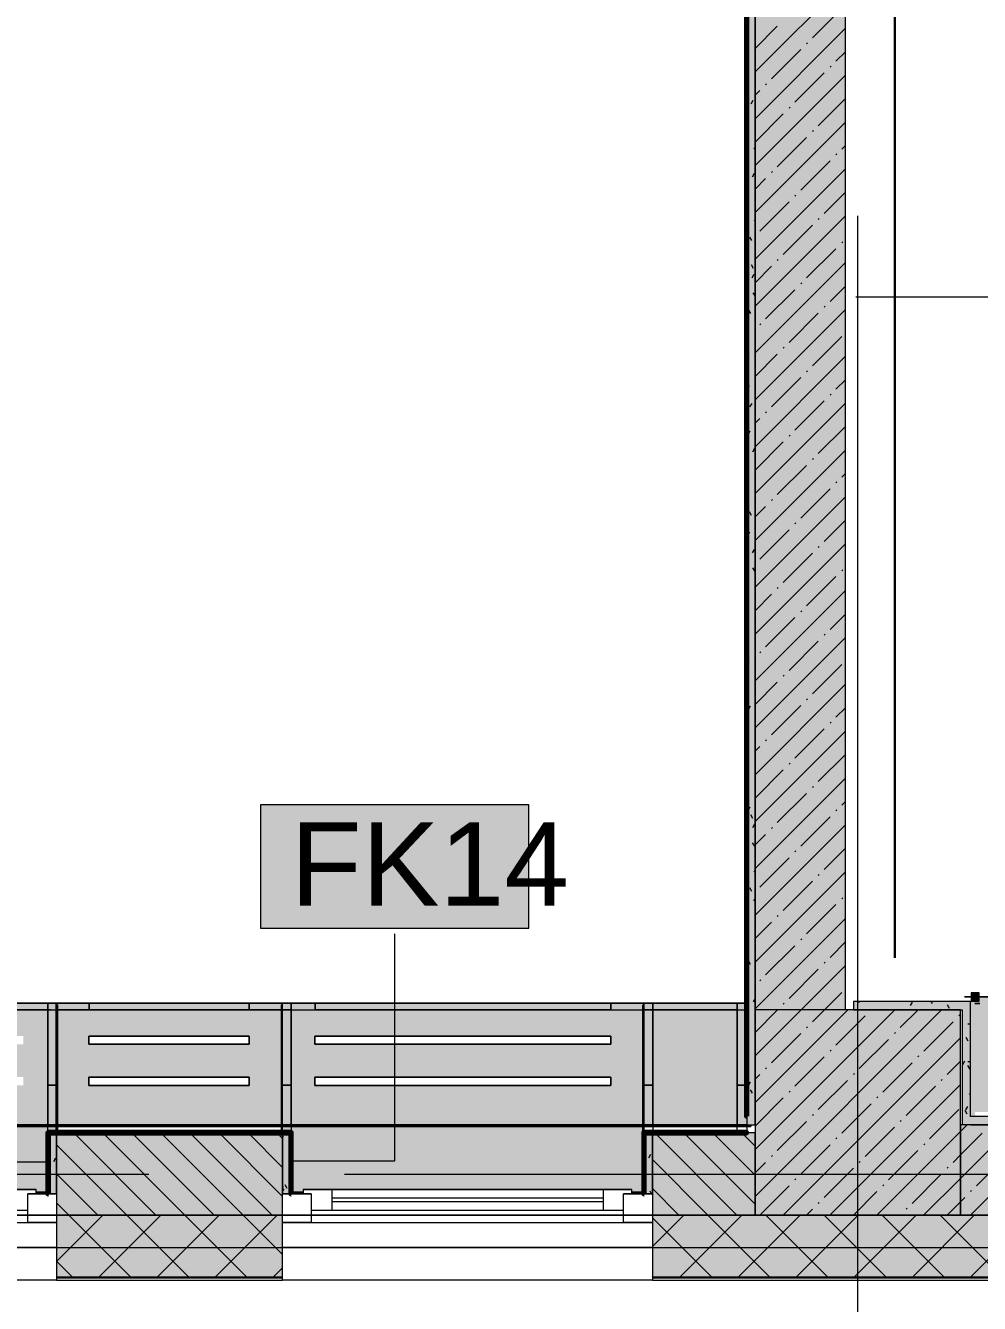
# Model space of a CAD drawing. Header units: millimetres. Extents: x -3817 to 677485, y -22715 to 103890.
# Drawn here: x 615820 to 618142, y 1562 to 4672 of the extents above; entities that cross this region are included whole.
import ezdxf

# ---------------------------------------------------------------- set-up
doc = ezdxf.new("R2010")
doc.units = ezdxf.units.MM
doc.layers.add('PDF _Геометрия', color=7, linetype='Continuous', true_color=0x1d1d1d)
doc.layers.add('PDF _Сплошная заливка', color=7, linetype='Continuous', true_color=0xffffff)
doc.layers.add('PDF _Текст', color=7, linetype='Continuous')
doc.styles.add('PDF GOST-Common', font='arial.ttf')

msp = doc.modelspace()

# ---------------------------------------------------------------- hatches: boundary and pattern name
at = {"layer": 'PDF _Сплошная заливка', "transparency": 33554559}
for points in [[(617595.5, 2276.9), (617815.5, 2276.9), (617815.5, 9256.9), (617595.5, 9256.9), (617595.5, 3178.4)], [(617595.5, 1776.9), (618095.5, 1776.9), (618095.5, 2276.9), (617595.5, 2276.9), (617595.5, 2241.5)], [(618099.8, 2276.9), (618119.8, 2276.9), (618119.8, 2296.9), (617835.5, 2296.9), (617835.5, 2276.9), (618095.5, 2276.9)]]:
    msp.add_hatch(color=256, dxfattribs=at).paths.add_polyline_path(points)
at = {"layer": 'PDF _Сплошная заливка', "true_color": 0xeae6de, "transparency": 33554559}
h = msp.add_hatch(color=254, dxfattribs=at)
h.paths.add_polyline_path([(618345.5, 2008), (618355.2, 2008), (618355.2, 2021.9), (618365.5, 2021.9), (618365.2, 2026.9), (618345.5, 2026.9), (618345.5, 2016.9)], flags=0)
h.paths.add_polyline_path([(618365.2, 2027.9), (618365.5, 2027.9), (618365.2, 2307.9), (618140.8, 2307.9), (618140.8, 2297.9), (618130.8, 2296.9), (618130.8, 2027.9), (618345.5, 2027.9)], flags=0)
h.paths.add_polyline_path([(618121.3, 2307.9), (618119.8, 2307.9), (618119.8, 2307.9)], flags=0)
h = msp.add_hatch(color=254, dxfattribs=at)
h.paths.add_polyline_path([(613814, 1992.9), (615894.2, 1992.9), (615894.2, 2292.8), (613814, 2292.8)], flags=0)
h.paths.add_polyline_path([(613894, 2092.8), (613894, 2112.8), (615814.4, 2112.8), (615814.4, 2092.8), (615259.2, 2092.8)], flags=0)
h.paths.add_polyline_path([(613894, 2192.8), (613894, 2212.8), (615814.4, 2212.8), (615814.4, 2192.8), (615259.2, 2192.8)], flags=0)
h = msp.add_hatch(color=254, dxfattribs=at)
h.paths.add_polyline_path([(615987.5, 1992.9), (616444.5, 1992.9), (616444.5, 2292.8), (615894.2, 2292.8), (615894.2, 1992.9)], flags=0)
h.paths.add_polyline_path([(616364.5, 2092.8), (615974.2, 2092.8), (615974.2, 2112.8), (616364.5, 2112.8)], flags=0)
h.paths.add_polyline_path([(615987.5, 2192.8), (615974.2, 2192.8), (615974.2, 2212.8), (616364.5, 2212.8), (616364.5, 2192.8)], flags=0)
h = msp.add_hatch(color=254, dxfattribs=at)
h.paths.add_polyline_path([(616444.2, 1992.9), (617324.5, 1992.9), (617324.5, 2292.8), (616444.2, 2292.8), (616444.2, 2241.5)], flags=0)
h.paths.add_polyline_path([(616715.9, 2092.8), (616524.2, 2092.8), (616524.2, 2112.8), (617244.7, 2112.8), (617244.7, 2092.8)], flags=0)
h.paths.add_polyline_path([(616524.2, 2192.8), (616524.2, 2212.8), (617244.7, 2212.8), (617244.7, 2192.8), (616715.9, 2192.8)], flags=0)
for points in [[(617444.2, 1992.9), (617585, 1992.9), (617585, 1996.9), (617575.5, 1996.9), (617574.5, 2292.8), (617324.8, 2292.8), (617324.8, 1992.9)], [(613816.5, 1832.9), (613845.5, 1832.9), (613845.5, 1838.9), (614645.5, 1838.9), (614645.5, 1832.9), (614675.5, 1832.9), (614675.5, 1838.9), (615845.5, 1838.9), (615845.5, 1832.9), (615874.5, 1832.9), (615875.5, 1977.9), (615894.2, 1977.9), (615894.2, 1992.9), (613814.2, 1992.9), (613815.5, 1976.9), (613816.5, 1976.9), (613816.5, 1838.9)], [(616466.5, 1832.9), (616495.5, 1832.9), (616495.5, 1838.9), (617295.5, 1838.9), (617295.5, 1832.9), (617324.5, 1832.9), (617324.5, 1992.9), (616444.5, 1992.9), (616445.5, 1977.9), (616466.5, 1976.9), (616466.5, 1838.9)]]:
    msp.add_hatch(color=254, dxfattribs=at).paths.add_polyline_path(points)
at = {"layer": 'PDF _Сплошная заливка', "transparency": 33554559}
h = msp.add_hatch(color=256, dxfattribs=at)
h.paths.add_polyline_path([(623999.5, 1776.9), (624045.5, 1776.9), (624045.5, 1996.9), (623745.5, 1996.9), (623745.5, 1776.9)], flags=0)
h.paths.add_polyline_path([(622845.5, 1776.9), (622845.5, 1996.9), (619245.5, 1996.9), (619245.5, 1776.9), (622542.8, 1776.9)], flags=0)
h.paths.add_polyline_path([(618095.5, 1776.9), (618345.5, 1776.9), (618345.5, 1996.9), (618095.5, 1996.9)], flags=0)
h = msp.add_hatch(color=256, dxfattribs=at)
h.paths.add_polyline_path([(620570.5, 1996.9), (620570.5, 2016.9), (619245.5, 2016.9), (619245.5, 1996.9), (619629.3, 1996.9)], flags=0)
h.paths.add_polyline_path([(618345.5, 1996.9), (618345.5, 2016.9), (618119.8, 2016.9), (618119.8, 1996.9), (618172.6, 1996.9)], flags=0)
h = msp.add_hatch(color=256, dxfattribs=at)
h.paths.add_polyline_path([(617595.5, 1776.9), (617595.5, 1976.9), (617345.5, 1976.9), (617345.5, 1776.9), (617444.2, 1776.9)], flags=0)
h.paths.add_polyline_path([(616445.5, 1776.9), (616445.5, 1976.9), (615895.5, 1976.9), (615895.5, 1776.9), (615987.5, 1776.9)], flags=0)
h.paths.add_polyline_path([(613795.5, 1776.9), (613795.5, 1976.9), (613595.5, 1975.7), (613595.5, 1776.9)], flags=0)
h.paths.add_polyline_path([(609432.3, 1776.9), (609995.5, 1776.9), (609995.5, 1976.9), (609215.5, 1976.9), (609215.5, 1776.9)], flags=0)
h.paths.add_polyline_path([(607695.5, 1776.9), (607695.5, 1976.9), (606945.5, 1976.9), (606945.5, 1776.9), (607247.2, 1776.9)], flags=0)
h.paths.add_polyline_path([(604845.5, 1776.9), (604845.5, 1976.9), (604595.5, 1976.8), (604595.5, 1776.9)], flags=0)
h.paths.add_polyline_path([(603195.5, 1776.9), (603195.5, 1976.9), (602445.5, 1976.9), (602445.5, 1776.9), (602877.1, 1776.9)], flags=0)
h.paths.add_polyline_path([(600345.5, 1776.9), (600345.5, 1976.9), (600095.5, 1975.1), (600095.5, 1776.9)], flags=0)
h.paths.add_polyline_path([(596321.9, 1776.9), (596495.5, 1776.9), (596495.5, 1976.9), (595595.5, 1976.9), (595595.5, 1777.8), (595095.5, 1777.8), (595095.5, 1976.9), (594845.5, 1976.9), (594845.5, 1776.9), (595595.5, 1776.9)], flags=0)
h.paths.add_polyline_path([(593325.5, 1776.9), (593945.5, 1776.9), (593945.5, 1976.9), (593325.5, 1976.9)], flags=0)
h = msp.add_hatch(color=256, dxfattribs=at)
h.paths.add_polyline_path([(627885.5, 1626.9), (627885.5, 1776.9), (623745.5, 1776.9), (623745.5, 1626.9), (625456.2, 1626.9)], flags=0)
h.paths.add_polyline_path([(622542.8, 1626.9), (622845.5, 1626.9), (622845.5, 1776.9), (619245.5, 1776.9), (619245.5, 1626.9), (621086, 1626.9)], flags=0)
h.paths.add_polyline_path([(618095.5, 1626.9), (618345.5, 1626.9), (618345.5, 1776.9), (617345.5, 1776.9), (617345.5, 1626.9), (617595.5, 1626.9)], flags=0)
h.paths.add_polyline_path([(615895.5, 1626.9), (616445.5, 1626.9), (616445.5, 1776.9), (615895.5, 1776.9)], flags=0)
h.paths.add_polyline_path([(613595.5, 1626.9), (613795.5, 1626.9), (613795.5, 1776.9), (613095.5, 1776.9), (613095.5, 1626.9)], flags=0)
h.paths.add_polyline_path([(609432.3, 1626.9), (609995.5, 1626.9), (609995.5, 1776.9), (608812.6, 1776.9), (608812.6, 1626.9)], flags=0)

# ---------------------------------------------------------------- linework, layer by layer
at = {"layer": 'PDF _Геометрия', "color": 9, "lineweight": 9, "true_color": 0xc0c0c0}
for points in [[(617815.5, 2276.9), (617815.5, 9256.9), (617595.5, 9256.9), (617595.5, 9026.9), (616495.5, 9026.9), (616495.5, 9556.9), (617595.5, 9556.9), (617595.5, 9776.9), (618065.5, 9776.9)], [(618345.5, 2008), (618345.5, 1996.9), (618345.5, 2016.9), (618119.8, 2016.9), (618119.8, 2276.9), (618119.8, 2296.9), (617835.5, 2296.9), (617835.5, 2276.9), (618099.8, 2276.9), (618099.8, 1996.9), (618095.5, 1996.9), (618095.5, 1776.9), (617815.5, 1776.9)], [(617585, 1996.9), (617595.5, 1996.9), (617595.5, 1976.9), (617345.5, 1976.9), (617345.5, 1776.9), (617345.5, 1618.9), (618345.5, 1618.9)], [(617575.5, 2017.4), (617575.5, 1996.9), (617595.5, 1996.9)], [(615895.5, 1776.9), (613795.5, 1776.9)], [(617345.5, 1776.9), (616445.5, 1776.9)]]:
    msp.add_lwpolyline(points, dxfattribs=at)
at = {"layer": 'PDF _Геометрия', "color": 231, "lineweight": 70, "true_color": 0xff80c0}
msp.add_lwpolyline([(616394.5, 9535.9), (616394.5, 8926.9), (616394.5, 8925.9), (617574.5, 8925.9), (617574.5, 2017.4), (617575.5, 2017.4)], dxfattribs=at)
at = {"layer": 'PDF _Геометрия', "color": 231, "lineweight": 30, "true_color": 0xff80c0}
msp.add_lwpolyline([(619245.5, 2121.9), (620450.5, 2121.9), (620450.5, 5516.9), (619145.5, 5516.9), (619145.5, 9436.9), (618215.5, 9436.9), (618215.5, 9156.9), (617935.5, 9156.9), (617935.5, 2403.4)], dxfattribs=at)
at = {"layer": 'PDF _Геометрия', "color": 7, "lineweight": 9}
for points in [[(617595.5, 9026.9), (617595.5, 8946.9), (617595.5, 1996.9), (617595.5, 8946.9), (617575.5, 8946.9)], [(617575.5, 8925.9), (617575.5, 2017.4)], [(617841, 4011.8), (618872.1, 4011.8)], [(616470.5, 1909.2), (616718.4, 1909.2), (616718.4, 2461.3)], [(615872.1, 1905.8), (615240.6, 1905.8), (615240.6, 2418.3)], [(618119.8, 1996.9), (618345.5, 1996.9), (618119.8, 1996.9), (618099.8, 1996.9)], [(617815.5, 1776.9), (617345.5, 1776.9), (617595.5, 1776.9), (617595.5, 1976.9)], [(615895.5, 1697.9), (616445.5, 1697.9)], [(617345.5, 1697.9), (618345.5, 1697.9)], [(615895.5, 1626.9), (616445.5, 1626.9)], [(615895.5, 1623.9), (616445.5, 1623.9)], [(617345.5, 1626.9), (618345.5, 1626.9)], [(617345.5, 1623.9), (618345.5, 1623.9)]]:
    msp.add_lwpolyline(points, dxfattribs=at)
at = {"layer": 'PDF _Геометрия', "color": 231, "lineweight": 9, "true_color": 0xff80c0}
msp.add_lwpolyline([(617575.5, 2017.4), (617575.5, 8925.9), (617575.5, 8926.9)], dxfattribs=at)
at = {"layer": 'PDF _Геометрия', "lineweight": 9}
for points in [[(617595.5, 4559.8), (617815.5, 4779.8)], [(617735.3, 4642.6), (617806.6, 4713.8)], [(617595.5, 4616.8), (617649.7, 4671.1)], [(617595.5, 4445.7), (617815.5, 4665.7)], [(617635.5, 4542.8), (617706.8, 4614)], [(617721, 4628.3), (617723.4, 4630.7)], [(617792.3, 4585.5), (617815.5, 4608.7)], [(617778, 4571.3), (617780.4, 4573.6)], [(617595.5, 4331.7), (617815.5, 4551.7)], [(617692.5, 4485.7), (617763.8, 4557)], [(617595.5, 4502.7), (617607, 4514.2)], [(617621.2, 4528.5), (617623.6, 4530.9)], [(617749.5, 4428.7), (617815.5, 4494.6)], [(617595.5, 4388.7), (617664, 4457.2)], [(617678.2, 4471.5), (617680.6, 4473.8)], [(617595.5, 4217.6), (617815.5, 4437.6)], [(617649.7, 4328.9), (617721, 4400.2)], [(617735.3, 4414.5), (617737.6, 4416.8)], [(617792.3, 4357.4), (617794.7, 4359.8)], [(617806.6, 4371.7), (617815.5, 4380.6)], [(617706.8, 4271.9), (617778, 4343.2)], [(617595.5, 4103.6), (617815.5, 4323.6)], [(617595.5, 4274.6), (617621.2, 4300.4)], [(617635.5, 4314.7), (617637.8, 4317)], [(617763.8, 4214.9), (617815.5, 4266.5)], [(617607, 4172.1), (617678.2, 4243.4)], [(617692.5, 4257.6), (617694.9, 4260)], [(617595.5, 3989.5), (617815.5, 4209.5)], [(617749.5, 4200.6), (617751.9, 4203)], [(617664, 4115.1), (617735.3, 4186.4)], [(617806.6, 4143.6), (617808.9, 4146)], [(617721, 4058), (617792.3, 4129.3)], [(617595.5, 3875.5), (617815.5, 4095.5)], [(617595.5, 4046.5), (617635.5, 4086.6)], [(617649.7, 4100.8), (617652.1, 4103.2)], [(617706.8, 4043.8), (617709.1, 4046.2)], [(617621.2, 3958.3), (617692.5, 4029.5)], [(617778, 4001), (617815.5, 4038.4)], [(617763.8, 3986.8), (617766.2, 3989.1)], [(617595.5, 3761.4), (617815.5, 3981.4)], [(617678.2, 3901.2), (617749.5, 3972.5)], [(617607, 3944), (617609.3, 3946.4)], [(617664, 3887), (617666.4, 3889.3)], [(617735.3, 3844.2), (617806.6, 3915.5)], [(617595.5, 3818.4), (617649.7, 3872.7)], [(617595.5, 3647.4), (617815.5, 3867.4)], [(617721, 3830), (617723.4, 3832.3)], [(617635.5, 3744.4), (617706.8, 3815.7)], [(617792.3, 3787.2), (617815.5, 3810.3)], [(617778, 3772.9), (617780.4, 3775.3)], [(617595.5, 3533.3), (617815.5, 3753.3)], [(617692.5, 3687.4), (617763.8, 3758.7)], [(617595.5, 3704.4), (617607, 3715.9)], [(617621.2, 3730.2), (617623.6, 3732.5)], [(617678.2, 3673.1), (617680.6, 3675.5)], [(617749.5, 3630.4), (617815.5, 3696.3)], [(617595.5, 3590.4), (617664, 3658.9)], [(617595.5, 3419.3), (617815.5, 3639.3)], [(617735.3, 3616.1), (617737.6, 3618.5)], [(617649.7, 3530.6), (617721, 3601.9)], [(617806.6, 3573.3), (617815.5, 3582.3)], [(617792.3, 3559.1), (617794.7, 3561.5)], [(617595.5, 3305.2), (617815.5, 3525.2)], [(617635.5, 3516.3), (617637.8, 3518.7)], [(617706.8, 3473.5), (617778, 3544.8)], [(617595.5, 3476.3), (617621.2, 3502.1)], [(617692.5, 3459.3), (617694.9, 3461.7)], [(617763.8, 3416.5), (617815.5, 3468.2)], [(617607, 3373.8), (617678.2, 3445)], [(617595.5, 3191.2), (617815.5, 3411.2)], [(617749.5, 3402.3), (617751.9, 3404.6)], [(617664, 3316.7), (617735.3, 3388)], [(617721, 3259.7), (617792.3, 3331)], [(617806.6, 3345.2), (617808.9, 3347.6)], [(617649.7, 3302.5), (617652.1, 3304.8)], [(617595.5, 3077.1), (617815.5, 3297.1)], [(617595.5, 3248.2), (617635.5, 3288.2)], [(617706.8, 3245.4), (617709.1, 3247.8)], [(617778, 3202.7), (617815.5, 3240.1)], [(617621.2, 3159.9), (617692.5, 3231.2)], [(617595.5, 2963.1), (617815.5, 3183.1)], [(617678.2, 3102.9), (617749.5, 3174.2)], [(617763.8, 3188.4), (617766.2, 3190.8)], [(617607, 3145.7), (617609.3, 3148)], [(617735.3, 3045.9), (617806.6, 3117.1)], [(617664, 3088.6), (617666.4, 3091)], [(617595.5, 3020.1), (617649.7, 3074.4)], [(617595.5, 2849), (617815.5, 3069)], [(617635.5, 2946.1), (617706.8, 3017.3)], [(617721, 3031.6), (617723.4, 3034)], [(617792.3, 2988.8), (617815.5, 3012)], [(617595.5, 2735), (617815.5, 2955)], [(617692.5, 2889), (617763.8, 2960.3)], [(617778, 2974.6), (617780.4, 2977)], [(617621.2, 2931.8), (617623.6, 2934.2)], [(617595.5, 2906.1), (617607, 2917.6)], [(617749.5, 2832), (617815.5, 2898)], [(617678.2, 2874.8), (617680.6, 2877.2)], [(617595.5, 2792), (617664, 2860.5)], [(617595.5, 2620.9), (617815.5, 2840.9)], [(617649.7, 2732.2), (617721, 2803.5)], [(617735.3, 2817.8), (617737.6, 2820.1)], [(617806.6, 2775), (617815.5, 2783.9)], [(617706.8, 2675.2), (617778, 2746.5)], [(617792.3, 2760.7), (617794.7, 2763.1)], [(617595.5, 2506.9), (617815.5, 2726.9)], [(617635.5, 2718), (617637.8, 2720.3)], [(617595.5, 2678), (617621.2, 2703.7)], [(617607, 2575.4), (617678.2, 2646.7)], [(617692.5, 2660.9), (617694.9, 2663.3)], [(617763.8, 2618.2), (617815.5, 2669.9)], [(617595.5, 2392.8), (617815.5, 2612.8)], [(617664, 2518.4), (617735.3, 2589.7)], [(617749.5, 2603.9), (617751.9, 2606.3)], [(617721, 2461.4), (617792.3, 2532.6)], [(617806.6, 2546.9), (617808.9, 2549.3)], [(617595.5, 2278.8), (617815.5, 2498.8)], [(617595.5, 2449.9), (617635.5, 2489.9)], [(617649.7, 2504.1), (617652.1, 2506.5)], [(617621.2, 2361.6), (617692.5, 2432.8)], [(617706.8, 2447.1), (617709.1, 2449.5)], [(617778, 2404.3), (617815.5, 2441.8)], [(617595.5, 2164.7), (617707.6, 2276.9), (617815.5, 2384.7)], [(617678.2, 2304.5), (617749.5, 2375.8)], [(617763.8, 2390.1), (617766.2, 2392.5)], [(617607, 2347.3), (617609.3, 2349.7)], [(617735.3, 2247.5), (617764.6, 2276.9), (617806.6, 2318.8)], [(617595.5, 2050.7), (617821.6, 2276.9)], [(617595.5, 1936.6), (617935.7, 2276.9)], [(617595.5, 1822.6), (618049.7, 2276.9)], [(617595.5, 2221.8), (617649.7, 2276)], [(617664, 2290.3), (617666.4, 2292.7)], [(617877.8, 2276), (617878.7, 2276.9)], [(617949.1, 2233.3), (617992.7, 2276.9)], [(617792.3, 2190.5), (617863.6, 2261.8)], [(618006.1, 2176.2), (618077.4, 2247.5)], [(618091.7, 2261.8), (618094, 2264.1)], [(617635.5, 2147.7), (617706.8, 2219)], [(617663.8, 1776.9), (618095.5, 2208.5)], [(617721, 2233.3), (617723.4, 2235.6)], [(617934.9, 2219), (617937.2, 2221.4)], [(617778, 2176.2), (617780.4, 2178.6)], [(617849.3, 2133.5), (617920.6, 2204.7)], [(617692.5, 2090.7), (617763.8, 2162)], [(617906.3, 2076.4), (617977.6, 2147.7)], [(617991.9, 2162), (617994.3, 2164.4)], [(618063.2, 2119.2), (618095.5, 2151.5)], [(617595.5, 2107.7), (617607, 2119.2)], [(617621.2, 2133.5), (617623.6, 2135.8)], [(617835.1, 2119.2), (617837.4, 2121.6)], [(617749.5, 2033.7), (617820.8, 2105)], [(617777.8, 1776.9), (618095.5, 2094.5)], [(617963.4, 2019.4), (618034.6, 2090.7)], [(618048.9, 2105), (618051.3, 2107.3)], [(617595.5, 1993.7), (617664, 2062.2)], [(617678.2, 2076.4), (617680.6, 2078.8)], [(617892.1, 2062.2), (617894.5, 2064.6)], [(617806.6, 1976.7), (617877.8, 2047.9)], [(618020.4, 1962.4), (618091.7, 2033.7)], [(617649.7, 1933.9), (617721, 2005.2)], [(617735.3, 2019.4), (617737.6, 2021.8)], [(617863.6, 1919.6), (617934.9, 1990.9)], [(617891.9, 1776.9), (618095.5, 1980.4), (618111.9, 1996.9)], [(617949.1, 2005.2), (617951.5, 2007.5)], [(618005.9, 1776.9), (618095.5, 1866.4), (618225.9, 1996.9)], [(618120, 1776.9), (618340, 1996.9)], [(616137.2, 1776.9), (615937.2, 1976.9)], [(616357.9, 1626.9), (616207.9, 1776.9), (616007.9, 1976.9)], [(616278.6, 1776.9), (616078.6, 1976.9)], [(616445.5, 1680.7), (616349.3, 1776.9), (616149.3, 1976.9)], [(616420, 1776.9), (616220, 1976.9)], [(616445.5, 1822.2), (616290.8, 1976.9)], [(616445.5, 1892.9), (616361.5, 1976.9)], [(616445.5, 1963.6), (616432.2, 1976.9)], [(617551.4, 1776.9), (617351.4, 1976.9)], [(617595.5, 1803.5), (617422.1, 1976.9)], [(617595.5, 1874.2), (617492.8, 1976.9)], [(617595.5, 1944.9), (617563.5, 1976.9)], [(617792.3, 1962.4), (617794.7, 1964.8)], [(618077.4, 1905.4), (618095.5, 1923.4), (618148.7, 1976.7)], [(616216.5, 1626.9), (616066.5, 1776.9), (615895.5, 1947.9)], [(617706.8, 1876.9), (617778, 1948.1)], [(617920.6, 1862.6), (617991.9, 1933.9)], [(618006.1, 1948.1), (618008.5, 1950.5)], [(617630.7, 1626.9), (617480.7, 1776.9), (617345.5, 1912.1)], [(617595.5, 1879.6), (617621.2, 1905.4)], [(617635.5, 1919.6), (617637.8, 1922)], [(617849.3, 1905.4), (617851.7, 1907.7)], [(618134.4, 1848.3), (618205.7, 1919.6)], [(615995.8, 1776.9), (615895.5, 1877.2)], [(617763.8, 1819.8), (617835.1, 1891.1)], [(617977.6, 1805.6), (618048.9, 1876.9)], [(618063.2, 1891.1), (618065.5, 1893.5)], [(617410, 1776.9), (617345.5, 1841.4)], [(617607, 1777.1), (617678.2, 1848.3)], [(617692.5, 1862.6), (617694.9, 1865)], [(617906.3, 1848.3), (617908.7, 1850.7)], [(618120.2, 1834.1), (618122.6, 1836.5)], [(616075.1, 1626.9), (615925.1, 1776.9), (615895.5, 1806.5)], [(617749.5, 1805.6), (617751.9, 1807.9)], [(617834.9, 1776.9), (617892.1, 1834.1)], [(618063, 1776.9), (618095.5, 1809.4), (618105.9, 1819.8)], [(615895.5, 1664.4), (616007.9, 1776.9)], [(615999.3, 1626.9), (616149.3, 1776.9)], [(616140.8, 1626.9), (616290.8, 1776.9)], [(616282.2, 1626.9), (616432.2, 1776.9)], [(617345.5, 1700.2), (617422.1, 1776.9)], [(617413.5, 1626.9), (617563.5, 1776.9)], [(617555, 1626.9), (617705, 1776.9)], [(617772.1, 1626.9), (617622.1, 1776.9)], [(617696.4, 1626.9), (617846.4, 1776.9)], [(617720.8, 1776.9), (617735.3, 1791.3)], [(617913.5, 1626.9), (617763.5, 1776.9)], [(617837.8, 1626.9), (617987.8, 1776.9)], [(618055, 1626.9), (617905, 1776.9)], [(617948.9, 1776.9), (617949.1, 1777.1)], [(617963.4, 1791.3), (617965.7, 1793.7)], [(617979.2, 1626.9), (618129.2, 1776.9)], [(618196.4, 1626.9), (618046.4, 1776.9)], [(618120.7, 1626.9), (618270.7, 1776.9)], [(617489.3, 1626.9), (617345.5, 1770.7)], [(615933.7, 1626.9), (615895.5, 1665)], [(616423.6, 1626.9), (616445.5, 1648.7)], [(617347.9, 1626.9), (617345.5, 1629.3)]]:
    msp.add_lwpolyline(points, dxfattribs=at)
at = {"layer": 'PDF _Геометрия', "color": 253, "lineweight": 9, "true_color": 0x9b9b9b}
for points in [[(617578.7, 4530.8), (617575.5, 4536.5)], [(617579.4, 4531.6), (617575.5, 4524.8)], [(617590.5, 4490), (617585.5, 4481.3)], [(617595.5, 4376.6), (617592.6, 4371.6)], [(617593.5, 4312.3), (617588.5, 4303.6)], [(617595.5, 4197), (617594.1, 4199.4)], [(617588, 4149), (617583, 4157.7)], [(617592.1, 4081), (617587, 4089.7)], [(617592.4, 4066.6), (617587.4, 4057.9)], [(617595.5, 4014.2), (617591.1, 4021.7)], [(617585, 3971.3), (617580, 3980)], [(617577.9, 3861.7), (617575.5, 3865.9)], [(617580.2, 3862.5), (617575.5, 3854.3)], [(617582, 3793.6), (617577, 3802.3)], [(617587.3, 3752.8), (617582.2, 3744.1)], [(617583.2, 3684.8), (617578.2, 3676.1)], [(617594.3, 3643.1), (617589.3, 3634.4)], [(617587.2, 3479.9), (617582.2, 3488.6)], [(617582.1, 3439), (617577.1, 3430.3)], [(617593.2, 3397.4), (617588.2, 3388.7)], [(617595.4, 3343.8), (617590.3, 3352.5)], [(617576.9, 3125.3), (617575.5, 3122.8)], [(617581.2, 3124.5), (617576.2, 3133.2)], [(617584, 3015.6), (617579, 3006.9)], [(617582.9, 2769.9), (617577.9, 2761.1)], [(617590.5, 2742.7), (617585.4, 2751.4)], [(617594, 2728.2), (617589, 2719.5)], [(617594.6, 2674.6), (617589.5, 2683.3)], [(617595.5, 2612.1), (617593.6, 2615.3)], [(617587.5, 2565), (617582.4, 2573.7)], [(617576.3, 2523.3), (617575.5, 2524.8)], [(617595.5, 2547.8), (617592, 2541.8)], [(617580.4, 2455.3), (617575.5, 2463.8)], [(617584.5, 2387.2), (617579.5, 2396)], [(617595.5, 2304), (617590.9, 2296.1)], [(617849.5, 2293.9), (617847.8, 2296.9)], [(617977.7, 2295.5), (617972.7, 2286.8)], [(618027.3, 2290.9), (618023.8, 2296.9)], [(618068.9, 2279.8), (618063.9, 2288.5)], [(618113.7, 2242.6), (618119.8, 2242.6)], [(618114.6, 2200.6), (618109.6, 2209.3)], [(618105.6, 2151.3), (618100.6, 2142.6)], [(618113.7, 2151.2), (618119.8, 2151.2)], [(618118.7, 2132.5), (618113.7, 2141.3)], [(617583.7, 2100.7), (617578.7, 2092)], [(617589.7, 2073.5), (617584.6, 2082.2)], [(618119.8, 2069.7), (618117.7, 2073.2)], [(618111.6, 2022.9), (618106.6, 2031.6)], [(618112.7, 2041.6), (618107.7, 2032.9)], [(615893.2, 1976.9), (615892, 1974.7)], [(616445.5, 1968.3), (616447.4, 1968.3)], [(617329.8, 1965.7), (617325.5, 1958.2)], [(617325.5, 1937.8), (617331.3, 1937.8)], [(615892.9, 1915.4), (615887.9, 1906.7)], [(617340.9, 1924.1), (617335.9, 1915.4)], [(615888.7, 1876.9), (615895.5, 1876.9)], [(617325.5, 1876.9), (617331.3, 1876.9)], [(616445.5, 1846.4), (616447.4, 1846.4)], [(616448.3, 1841.1), (616445.5, 1836.1)], [(616456.5, 1841.6), (616451.5, 1850.3)], [(617343.8, 1828.9), (617340, 1835.4)]]:
    msp.add_lwpolyline(points, dxfattribs=at)
at = {"layer": 'PDF _Геометрия', "color": 253, "lineweight": 9, "true_color": 0xaaaaaa}
for points in [[(617845.5, -219.5), (617845.5, 2280.5), (617845.5, 4208.9)], [(615485.2, 1876.9), (616120.2, 1876.9)], [(616596.4, 1876.9), (618183.9, 1876.9)], [(615895.5, 1828.9), (615825.5, 1828.9)], [(616515.5, 1828.9), (616445.5, 1828.9)], [(616565.5, 1818.9), (617225.5, 1818.9)], [(617225.5, 1808.9), (616565.5, 1808.9)], [(617345.5, 1828.9), (617275.5, 1828.9)], [(613795.5, 1758.9), (615895.5, 1758.9)], [(616445.5, 1758.9), (617345.5, 1758.9)]]:
    msp.add_lwpolyline(points, dxfattribs=at)
at = {"layer": 'PDF _Геометрия', "color": 7, "lineweight": 9}
for points in [[(617045, 2775.2), (616391.8, 2775.2), (616391.8, 2475.2), (617045, 2475.2)], [(618095.5, 2276.9), (617595.5, 2276.9), (617595.5, 1776.9), (618095.5, 1776.9)], [(615895.5, 1776.9), (616445.5, 1776.9)], [(618345.5, 1776.9), (618095.5, 1776.9)]]:
    msp.add_lwpolyline(points, close=True, dxfattribs=at)
at = {"layer": 'PDF _Геометрия', "color": 8, "lineweight": 9, "true_color": 0x808080}
for points in [[(618121.3, 2307.9), (618105.2, 2307.9), (618121.3, 2307.9)], [(618140.8, 2307.9), (618365.5, 2307.9), (618140.8, 2307.9)], [(613814, 2292.8), (615894.2, 2292.8), (616444.5, 2292.8)], [(613816.5, 2292.8), (615873.8, 2292.8), (613816.5, 2292.8)], [(615897.8, 2292.8), (616442.6, 2292.8), (615897.8, 2292.8)], [(615974.5, 2292.8), (616364.5, 2292.8), (615974.5, 2292.8)], [(617324.5, 1832.9), (617295.5, 1832.9), (617324.5, 1832.9), (617324.5, 1992.9), (617324.5, 2292.8), (616444.2, 2292.8)], [(616466.6, 2292.8), (617322.6, 2292.8), (616466.6, 2292.8)], [(616524.5, 2292.8), (617244.1, 2292.8), (616524.5, 2292.8)], [(617574.5, 2292.8), (617324.8, 2292.8), (617574.5, 2292.8)], [(617346.6, 2292.8), (617551.6, 2292.8), (617346.6, 2292.8)], [(613814.2, 1976.9), (613814.2, 1992.9), (615894.2, 1992.9), (615894.2, 1977.9), (615894.2, 1992.9)], [(615897.8, 1992.9), (615897.8, 1977.9)], [(616442.6, 1977.9), (616442.6, 1992.9)], [(616444.5, 1992.9), (616444.5, 1977.9), (616444.5, 1992.9), (617324.5, 1992.9), (617324.5, 1977.9)], [(617346.6, 1992.9), (617346.6, 1977.9)], [(617551.6, 1977.9), (617551.6, 1992.9)], [(617575.6, 1992.9), (617575.6, 1976.9)]]:
    msp.add_lwpolyline(points, dxfattribs=at)
for points in [[(618105.5, 2307.9), (618121.3, 2307.9)], [(618365.5, 2307.9), (618140.8, 2307.9)], [(613814, 2292.8), (613814, 1992.9), (615894.2, 1992.9), (615894.2, 2292.8)], [(615897.8, 2292.9), (615873.8, 2292.9)], [(615897.8, 2292.9), (615873.8, 2292.9)], [(615894.2, 2292.8), (615894.2, 1992.9), (616444.5, 1992.9), (616444.5, 2292.8)], [(616466.6, 2292.9), (616442.6, 2292.9)], [(616466.6, 2292.9), (616442.6, 2292.9)], [(616444.2, 2292.8), (616444.2, 1992.9), (617324.5, 1992.9), (617324.5, 2292.8)], [(617346.6, 2292.9), (617322.6, 2292.9)], [(617346.6, 2292.9), (617322.6, 2292.9)], [(617324.8, 2292.8), (617324.8, 1992.9), (617585, 1992.9), (617585, 1996.9), (617585, 1992.9), (617324.8, 1992.9)], [(617574.5, 2292.9), (617551.6, 2292.9)], [(617574.5, 2292.9), (617551.6, 2292.9)], [(615974.2, 2192.8), (615974.2, 2212.8), (616364.5, 2212.8), (616364.5, 2192.8)], [(615974.2, 2192.8), (616364.5, 2192.8), (616364.5, 2212.8), (615974.2, 2212.8)], [(616524.2, 2192.8), (616524.2, 2212.8), (617244.7, 2212.8), (617244.7, 2192.8)], [(616524.2, 2192.8), (617244.7, 2192.8), (617244.7, 2212.8), (616524.2, 2212.8)], [(615974.2, 2092.8), (615974.2, 2112.8), (616364.5, 2112.8), (616364.5, 2092.8)], [(615974.2, 2092.8), (616364.5, 2092.8), (616364.5, 2112.8), (615974.2, 2112.8)], [(616524.2, 2092.8), (616524.2, 2112.8), (617244.7, 2112.8), (617244.7, 2092.8)], [(616524.2, 2092.8), (617244.7, 2092.8), (617244.7, 2112.8), (616524.2, 2112.8)], [(615874.5, 1832.9), (615845.5, 1832.9)], [(616495.5, 1832.9), (616466.5, 1832.9)]]:
    msp.add_lwpolyline(points, close=True, dxfattribs=at)
at = {"layer": 'PDF _Геометрия', "color": 7, "lineweight": 20}
msp.add_lwpolyline([(618121.3, 2297.9), (618140.8, 2297.9), (618140.8, 2317.9), (618121.3, 2317.9)], close=True, dxfattribs=at)
at = {"layer": 'PDF _Геометрия', "color": 253, "lineweight": 9, "true_color": 0xaba79f}
for points in [[(613816.5, 1996.9), (613816.5, 2276.8), (615873.8, 2276.8), (615873.8, 1996.9)], [(615873.8, 2276.8), (613816.5, 2276.8)], [(615873.8, 1993.9), (615873.8, 2292)], [(615873.8, 2276.8), (615873.8, 2092.9), (615873.8, 2276.8)], [(615897.8, 2292.2), (615897.8, 2289.2)], [(615897.8, 2288.3), (615897.8, 1998.2), (615897.8, 2276.8)], [(616442.6, 2276.8), (615897.8, 2276.8), (616442.6, 2276.8)], [(615897.8, 2276.8), (615897.8, 2092.9), (615897.8, 2276.8)], [(616364.5, 2276.8), (615974.5, 2276.8), (616364.5, 2276.8)], [(616442.6, 1995.7), (616442.6, 2288.5)], [(616442.6, 2276.8), (616442.6, 2092.9), (616442.6, 2276.8)], [(616442.6, 2276.8), (616442.6, 1996.9)], [(616444.2, 1993.2), (616444.2, 2292.3)], [(616444.5, 2292.3), (616444.5, 2241.5)], [(616466.6, 2292.8), (616466.6, 2242.5), (616466.6, 2276.8), (617322.6, 2276.8), (617322.6, 1996.9)], [(616466.6, 2276.8), (617322.6, 2276.8)], [(617322.6, 1995.7), (617322.6, 2288.5)], [(617322.6, 2276.8), (617322.6, 2092.9), (617322.6, 2276.8)], [(617346.6, 2292.8), (617346.6, 1992.9)], [(617551.6, 2276.8), (617346.6, 2276.8), (617551.6, 2276.8)], [(617346.6, 1996.9), (617346.6, 2276.8)], [(617346.6, 2276.8), (617346.6, 2092.9), (617346.6, 2276.8)], [(617551.6, 1992.9), (617551.6, 2292.8)], [(617551.6, 2276.8), (617551.6, 2092.9), (617551.6, 2276.8)], [(617551.6, 2276.8), (617551.6, 1996.9)], [(616466.6, 1996.9), (616466.6, 2241.5), (616466.6, 1952.9)], [(616466.6, 2241.5), (616466.6, 2092.9), (616466.6, 2241.5)], [(616444.2, 1992.9), (615894.2, 1992.9), (613816.5, 1992.9), (615894.2, 1992.9)], [(615873.8, 1952.9), (615873.8, 1992.9)], [(615897.8, 1997.3), (615897.8, 1993.6)], [(616442.6, 1992.9), (616442.6, 1995.2)], [(617322.6, 1993.1), (617322.6, 1995.2)], [(617322.6, 1952.9), (617322.6, 1992.9)], [(617575.6, 1996.9), (617575.6, 1992.9)], [(617324.5, 1976.9), (617324.5, 1832.9)]]:
    msp.add_lwpolyline(points, dxfattribs=at)
at = {"layer": 'PDF _Геометрия', "color": 254, "lineweight": 9, "true_color": 0xdfdfdf}
for points in [[(615894.2, 2292.8), (615873.8, 2292.8)], [(615897.8, 2292.8), (615894.5, 2292.8)], [(616466.6, 2292.8), (616444.5, 2292.8)], [(617324.5, 2276.8), (617324.5, 2292.8)], [(617346.6, 2292.8), (617325, 2292.8)], [(617574.5, 2292.8), (617551.6, 2292.8)]]:
    msp.add_lwpolyline(points, dxfattribs=at)
at = {"layer": 'PDF _Геометрия', "color": 9, "lineweight": 9, "true_color": 0xbfbfbf}
for points in [[(615873.8, 2292.8), (615894.2, 2292.8)], [(615894.5, 2292.8), (615897.8, 2292.8)], [(616444.5, 2292.8), (616466.6, 2292.8)], [(617324.5, 2276.8), (617324.5, 2292.8)], [(617325, 2292.8), (617346.6, 2292.8)], [(617551.6, 2292.8), (617574.5, 2292.8)]]:
    msp.add_lwpolyline(points, dxfattribs=at)
at = {"layer": 'PDF _Геометрия', "color": 254, "lineweight": 9, "true_color": 0xd5d3cf}
for points in [[(615878.3, 2276.8), (615873.8, 2276.8), (615873.8, 2292)], [(615873.8, 2276.8), (615873.8, 2292), (615873.8, 2276.8)], [(615881.5, 2276.8), (615894.2, 2276.8), (615894.2, 2292.8)], [(615894.5, 2292.3), (615894.5, 2276.8), (615897.8, 2276.8), (615897.8, 2288.3)], [(615897.8, 2289.2), (615897.8, 2292.2)], [(615974.5, 2292.8), (615974.5, 2276.8), (615974.5, 2292.8)], [(616442.6, 2288.5), (616442.6, 2276.8)], [(616442.6, 2276.8), (616442.6, 2288.5), (616442.6, 2276.8)], [(616457, 2276.8), (616444.5, 2276.8), (616444.5, 2292.3), (616444.5, 2276.8)], [(616466.6, 2292.8), (616466.6, 2276.8), (616460.2, 2276.8)], [(616466.6, 2292.8), (616466.6, 2276.8), (616466.6, 2292.8)], [(616524.5, 2292.8), (616524.5, 2276.8), (616524.5, 2292.8)], [(617322.6, 2288.5), (617322.6, 2276.8)], [(617325, 2292.8), (617325, 2276.8), (617346.6, 2276.8), (617346.6, 2292.8)], [(617346.6, 2276.8), (617346.6, 2292.8), (617346.6, 2276.8)], [(617551.6, 2292.8), (617551.6, 2276.8), (617574.5, 2276.8)]]:
    msp.add_lwpolyline(points, dxfattribs=at)
at = {"layer": 'PDF _Геометрия', "color": 254, "lineweight": 9, "true_color": 0xeae9e7}
for points in [[(615873.8, 2276.8), (615878.3, 2276.8)], [(615881.5, 2276.8), (615894.2, 2276.8)], [(615894.5, 2292.3), (615894.5, 2276.8), (615897.8, 2276.8)], [(616444.5, 2276.8), (616457, 2276.8)], [(616460.2, 2276.8), (616466.6, 2276.8)], [(617346.6, 2276.8), (617325, 2276.8), (617325, 2292.8)], [(617551.6, 2276.8), (617574.5, 2276.8)]]:
    msp.add_lwpolyline(points, dxfattribs=at)
at = {"layer": 'PDF _Геометрия', "color": 254, "lineweight": 9, "true_color": 0xe5e3df}
for points in [[(615878.3, 2276.8), (615881.5, 2276.8)], [(616457, 2276.8), (616460.2, 2276.8)], [(615891, 1996.9), (615873.8, 1996.9)], [(615896.9, 1996.9), (615891.6, 1996.9)], [(616446.9, 1996.9), (616444.5, 1996.9)], [(616466.6, 1996.9), (616447.4, 1996.9)], [(617346.6, 1996.9), (617324.8, 1996.9)], [(617575.5, 1996.9), (617551.6, 1996.9)]]:
    msp.add_lwpolyline(points, dxfattribs=at)
at = {"layer": 'PDF _Геометрия', "color": 9, "lineweight": 9, "true_color": 0xcbc7bf}
for points in [[(615881.5, 2276.8), (615878.3, 2276.8)], [(616460.2, 2276.8), (616457, 2276.8)], [(615873.8, 1996.9), (613817.2, 1996.9), (615891, 1996.9)], [(615891.6, 1996.9), (615896.9, 1996.9)], [(615897.4, 1996.9), (616441.3, 1996.9), (615897.8, 1996.9)], [(616441.8, 1996.9), (616444.2, 1996.9)], [(616444.5, 1996.9), (616446.9, 1996.9)], [(616447.4, 1996.9), (617321.3, 1996.9), (616466.6, 1996.9)], [(617321.8, 1996.9), (617324.5, 1996.9)], [(617324.8, 1996.9), (617585, 1996.9)], [(617551.6, 1996.9), (617346.6, 1996.9)]]:
    msp.add_lwpolyline(points, dxfattribs=at)
at = {"layer": 'PDF _Геометрия', "color": 7, "lineweight": 9, "true_color": 0xefeeeb}
msp.add_lwpolyline([(615894.2, 2276.8), (615894.2, 2292.8)], dxfattribs=at)
at = {"layer": 'PDF _Геометрия', "color": 253, "lineweight": 9, "true_color": 0xaba79f}
for points in [[(615894.2, 2241.5), (615894.2, 2292.8)], [(616466.6, 2242.5), (616466.6, 2276.8)], [(617244.1, 2276.8), (616524.5, 2276.8)], [(618130.8, 2291.9), (618142.6, 2291.9)], [(617324.5, 1992.9), (616444.5, 1992.9)]]:
    msp.add_lwpolyline(points, close=True, dxfattribs=at)
at = {"layer": 'PDF _Геометрия', "color": 254, "lineweight": 9, "true_color": 0xd5d3cf}
for points in [[(615897.8, 2289.2), (615897.8, 2292.2)], [(615897.8, 2276.8), (615897.8, 2288.3)], [(616364.5, 2292.8), (616364.5, 2276.8)], [(617244.1, 2292.8), (617244.1, 2276.8)], [(617322.6, 2288.5), (617322.6, 2276.8)], [(617551.6, 2292.8), (617551.6, 2276.8)], [(615897.8, 2092.9), (615873.8, 2092.9)], [(616466.6, 2092.9), (616444.5, 2092.9)], [(617346.6, 2092.9), (617324.8, 2092.9)], [(617574.5, 2092.9), (617551.6, 2092.9)]]:
    msp.add_lwpolyline(points, close=True, dxfattribs=at)
at = {"layer": 'PDF _Геометрия', "color": 7, "lineweight": 9, "true_color": 0xf9f9f9}
msp.add_lwpolyline([(616444.5, 2292.3), (616444.5, 2276.8)], close=True, dxfattribs=at)
at = {"layer": 'PDF _Геометрия', "color": 9, "lineweight": 9, "true_color": 0xc1bbaf}
msp.add_lwpolyline([(615894.2, 2241.5), (615894.2, 1992.9)], close=True, dxfattribs=at)
msp.add_lwpolyline([(616444.5, 2241.5), (616444.5, 1993.2)], dxfattribs=at)
at = {"layer": 'PDF _Геометрия', "color": 7, "lineweight": 70, "true_color": 0xffd2ff}
for points in [[(615875.5, 1828.9), (615875.5, 1976.9), (615874.5, 1976.9), (615874.5, 1828.9)], [(615875.5, 1976.9), (616466.5, 1976.9), (616466.5, 1977.9), (615875.5, 1977.9)], [(616466.5, 1828.9), (616466.5, 1976.9), (616465.5, 1976.9), (616465.5, 1828.9)], [(617324.5, 1976.9), (617575, 1976.9), (617575, 1977.9), (617324.5, 1977.9)], [(617325.5, 1828.9), (617325.5, 1976.9), (617324.5, 1976.9), (617324.5, 1828.9)]]:
    msp.add_lwpolyline(points, close=True, dxfattribs=at)
at = {"layer": 'PDF _Геометрия', "color": 9, "lineweight": 9, "true_color": 0xc0c0c0}
for points in [[(615895.5, 1828.9), (615895.5, 1976.9), (615875.5, 1976.9), (615875.5, 1828.9)], [(616445.5, 1776.9), (616445.5, 1976.9), (615895.5, 1976.9), (615895.5, 1776.9), (615895.5, 1618.9), (616445.5, 1618.9)], [(616465.5, 1828.9), (616465.5, 1976.9), (616445.5, 1976.9), (616445.5, 1828.9)], [(617345.5, 1828.9), (617345.5, 1976.9), (617325.5, 1976.9), (617325.5, 1828.9)], [(613795.5, 1618.9), (613795.5, 1776.9), (615895.5, 1776.9), (615895.5, 1618.9)], [(616445.5, 1618.9), (616445.5, 1776.9), (617345.5, 1776.9), (617345.5, 1618.9)]]:
    msp.add_lwpolyline(points, close=True, dxfattribs=at)
at = {"layer": 'PDF _Геометрия', "color": 253, "lineweight": 13, "true_color": 0xaaaaaa}
for points in [[(615845.5, 1838.9), (614675.5, 1838.9), (614675.5, 1828.9), (614695.5, 1828.9), (614695.5, 1788.9), (615825.5, 1788.9), (615825.5, 1828.9), (615845.5, 1828.9)], [(617295.5, 1838.9), (616495.5, 1838.9), (616495.5, 1828.9), (616515.5, 1828.9), (616515.5, 1788.9), (617275.5, 1788.9), (617275.5, 1828.9), (617295.5, 1828.9)], [(615825.5, 1758.9), (615825.5, 1828.9), (615895.5, 1828.9), (615895.5, 1758.9)], [(616445.5, 1758.9), (616445.5, 1828.9), (616515.5, 1828.9), (616515.5, 1758.9)], [(617275.5, 1758.9), (617275.5, 1828.9), (617345.5, 1828.9), (617345.5, 1758.9)]]:
    msp.add_lwpolyline(points, close=True, dxfattribs=at)
for points in [[(614675.5, 1838.9), (615845.5, 1838.9)], [(616495.5, 1838.9), (617295.5, 1838.9)], [(616565.5, 1838.9), (616565.5, 1788.9)], [(617225.5, 1838.9), (617225.5, 1788.9)]]:
    msp.add_lwpolyline(points, dxfattribs=at)
at = {"layer": 'PDF _Геометрия', "color": 116, "lineweight": 13, "true_color": 0x008040}
for points in [[(615895.5, 1697.9), (613795.5, 1697.9)], [(617345.5, 1697.9), (616445.5, 1697.9)]]:
    msp.add_lwpolyline(points, close=True, dxfattribs=at)
at = {"layer": 'PDF _Сплошная заливка', "lineweight": 35, "transparency": 33554559}
for points in [[(617595.5, 1996.9), (617595.5, 8946.9), (617575.5, 1996.9), (617575.5, 8946.9)], [(618119.8, 1996.9), (618119.8, 2276.9), (618099.8, 1996.9), (618099.8, 2276.9)], [(615895.5, 1828.9), (615895.5, 1976.9), (615875.5, 1828.9), (615875.5, 1976.9)], [(616465.5, 1828.9), (616465.5, 1976.9), (616445.5, 1828.9), (616445.5, 1976.9)], [(617345.5, 1828.9), (617345.5, 1976.9), (617325.5, 1828.9), (617325.5, 1976.9)]]:
    msp.add_solid(points, dxfattribs=at)
at = {"layer": 'PDF _Сплошная заливка', "lineweight": 9, "transparency": 33554559}
msp.add_solid([(617045, 2775.2), (616391.8, 2775.2), (617045, 2475.2), (616391.8, 2475.2)], dxfattribs=at)
at = {"layer": 'PDF _Сплошная заливка', "color": 1, "lineweight": 35, "transparency": 33554559}
msp.add_solid([(618140.8, 2297.9), (618140.8, 2317.9), (618121.3, 2297.9), (618121.3, 2317.9)], dxfattribs=at)
at = {"layer": 'PDF _Сплошная заливка', "color": 135, "lineweight": 35, "true_color": 0x3f92ba, "transparency": 33554559}
msp.add_solid([(618130.8, 2016.9), (618130.8, 2296.9), (618119.8, 2016.9), (618119.8, 2296.9)], dxfattribs=at)
at = {"layer": 'PDF _Сплошная заливка', "color": 7, "lineweight": 35, "true_color": 0xffd2ff, "transparency": 33554559}
for points in [[(616466.5, 1976.9), (616466.5, 1977.9), (615987.5, 1976.9)], [(617575, 1976.9), (617575, 1977.9), (617444.2, 1976.9)]]:
    msp.add_solid(points, dxfattribs=at)

# ---------------------------------------------------------------- texts
at = {"layer": 'PDF _Текст', "insert": (616464.7, 2631.7), "char_height": 203.2, "attachment_point": 4, "style": 'PDF GOST-Common'}
msp.add_mtext('FK14', dxfattribs=at)

doc.saveas('drawing.dxf')
